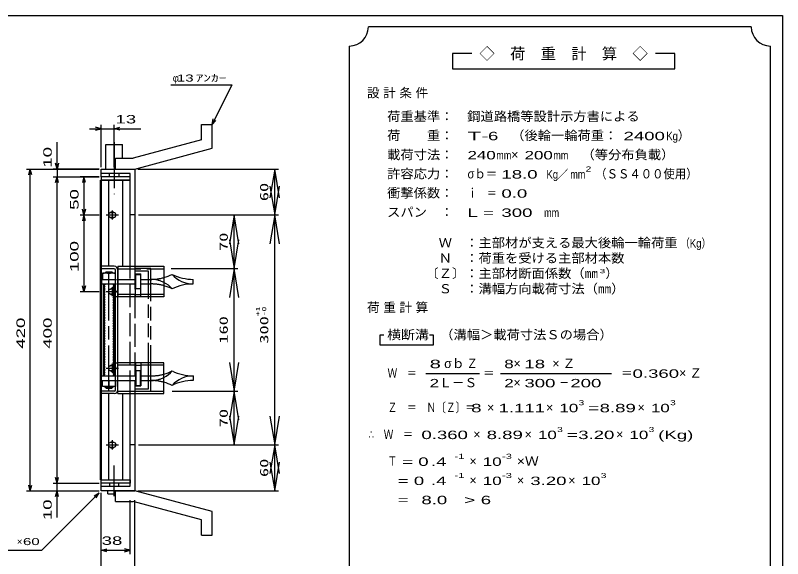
# Model space of a CAD drawing. Units: millimetres at full size, sheet at 1:5. Extents: x -910 to 868, y -641 to 524.
# Drawn here: x -134 to 868, y -185 to 524 of the extents above; entities that cross this region are included whole.
import ezdxf
from ezdxf.enums import TextEntityAlignment as Align

# ---------------------------------------------------------------- set-up
doc = ezdxf.new("R2010")
doc.units = ezdxf.units.MM
doc.header["$LTSCALE"] = 5
for name, pattern in [('CHAIN', [18.5, 12, -1.5, 3.5, -1.5]), ('CHAIN_DOUBLE_DASH', [23.5, 12, -1.5, 3.5, -1.5, 3.5, -1.5]), ('DASHED', [7.5, 6, -1.5]), ('LONG_DASHED_DOTTED', [15.25, 12, -1.5, 0.25, -1.5])]:
    doc.linetypes.add(name, pattern=pattern)
for name, color, linetype, lineweight in [('0_2', 150, 'Continuous', 25), ('16', 3, 'Continuous', 25), ('17', 2, 'Continuous', 25), ('19', 6, 'Continuous', 25), ('22', 4, 'Continuous', 25), ('24', 2, 'Continuous', 25)]:
    doc.layers.add(name, color=color, linetype=linetype, lineweight=lineweight)
doc.styles.add('ベクトル', font='')
doc.styles.add('ＭＳ ゴシック', font='')
doc.styles.get('ベクトル').set_extended_font_data('ベクトル')
doc.styles.get('ＭＳ ゴシック').set_extended_font_data('MS Gothic')

# ---------------------------------------------------------------- blocks, each defined once
blk = doc.blocks.new('open_arrow')
at = {"color": 0, "linetype": 'Continuous', "lineweight": -2}
blk.add_lwpolyline([(7.5, 1.25), (0, 0), (7.5, -1.25)], dxfattribs=at)

msp = doc.modelspace()

# ---------------------------------------------------------------- hatches: boundary and pattern name
at = {"layer": '17', "lineweight": 13}
h = msp.add_hatch(dxfattribs=at)
h.set_pattern_fill('USER', style=0, pattern_type=2)
h.set_pattern_definition([(135, (-116.072, 468.777), (-1.06066, -1.06066), [])])
h.paths.add_polyline_path([(-18.7, 53.706), (-18.7, 173.706), (-16.7, 173.706), (-16.7, 53.706)])
h = msp.add_hatch(dxfattribs=at)
h.set_pattern_fill('USER', style=0, pattern_type=2)
h.set_pattern_definition([(135, (-109.072, 468.777), (-1.06066, -1.06066), [])])
h.paths.add_polyline_path([(-6.7, 53.706), (-6.7, 173.706), (-4.7, 173.706), (-4.7, 53.706)])

# ---------------------------------------------------------------- linework, layer by layer
at = {"layer": '0_2'}
for p, q in [((-862, 524.25), (868, 524.25)), ((868, 524.25), (868, -575.75))]:
    msp.add_line(p, q, dxfattribs=at)
at = {"layer": '16'}
for p, q in [((16, 313.706), (-22, 313.706)), ((-22, 313.706), (-22, 309.206)), ((16, 309.206), (16, 313.706)), ((-22.7, -81.794), (-22.7, 309.206)), ((-22.7, 309.206), (-22, 309.206)), ((-22, 309.206), (16, 309.206)), ((-22, 309.206), (-22, -81.794)), ((16, 309.206), (-22, 309.206)), ((-12.5, 309.206), (-12.5, 196.706)), ((6.5, 196.706), (6.5, 309.206)), ((16, 196.706), (16, 309.206)), ((-15.5, 263.706), (0.5, 263.706)), ((-5.5, 266.706), (-9.5, 266.706)), ((-9.5, 260.706), (-5.5, 260.706)), ((-7.5, 269.706), (-7.5, 257.706)), ((-12.5, 30.706), (-12.5, -81.794)), ((6.5, -81.794), (6.5, 30.706)), ((16, -81.794), (16, 30.706)), ((-15.5, -36.294), (0.5, -36.294)), ((-5.5, -33.294), (-9.5, -33.294)), ((-9.5, -39.294), (-5.5, -39.294)), ((-7.5, -30.294), (-7.5, -42.294)), ((-22, -81.794), (-22.7, -81.794)), ((-22, -81.794), (16, -81.794)), ((-22, -86.294), (-22, -81.794)), ((-22, -81.794), (16, -81.794)), ((16, -86.294), (-22, -86.294)), ((16, -81.794), (16, -86.294))]:
    msp.add_line(p, q, dxfattribs=at)
at = {"layer": '16', "color": 171, "linetype": 'DASHED'}
for p, q in [((-15.5, 163.706), (0.5, 163.706)), ((-5.5, 166.706), (-9.5, 166.706)), ((-9.5, 160.706), (-5.5, 160.706)), ((-7.5, 169.706), (-7.5, 157.706)), ((-15.5, 63.706), (0.5, 63.706)), ((-5.5, 66.706), (-9.5, 66.706)), ((-9.5, 60.706), (-5.5, 60.706)), ((-7.5, 69.706), (-7.5, 57.706))]:
    msp.add_line(p, q, dxfattribs=at)
at = {"layer": '16'}
for centre, radius, start, end in [((-9.5, 263.706), 3, 90, 270), ((-7.5, 263.706), 4, 46.6, 133.4), ((-7.5, 263.706), 4, 226.6, 313.4), ((-5.5, 263.706), 3, 270, 90), ((-9.5, -36.294), 3, 90, 270), ((-7.5, -36.294), 4, 46.6, 133.4), ((-7.5, -36.294), 4, 226.6, 313.4), ((-5.5, -36.294), 3, 270, 90)]:
    msp.add_arc(centre, radius, start, end, dxfattribs=at)
at = {"layer": '16', "color": 171, "linetype": 'DASHED'}
for centre, radius, start, end in [((-9.5, 163.706), 3, 90, 270), ((-7.5, 163.706), 4, 46.6, 133.4), ((-7.5, 163.706), 4, 226.6, 313.4), ((-5.5, 163.706), 3, 270, 90), ((-9.5, 63.706), 3, 90, 270), ((-7.5, 63.706), 4, 46.6, 133.4), ((-7.5, 63.706), 4, 226.6, 313.4), ((-5.5, 63.706), 3, 270, 90)]:
    msp.add_arc(centre, radius, start, end, dxfattribs=at)
at = {"layer": '17', "color": 3}
for p, q in [((-4.8, 196.706), (-22, 196.706)), ((-22, 193.506), (-22, 196.706)), ((-4.8, 193.506), (-22, 193.506)), ((-3.2, 35.506), (-3.2, 191.906)), ((0, 196.706), (0, 156.706)), ((0, 196.706), (60, 196.706)), ((0, 35.506), (0, 191.906)), ((60, 196.706), (60, 156.706)), ((23, 186.706), (30, 186.706)), ((23, 156.706), (23, 186.706)), ((30, 156.706), (30, 186.706)), ((0, 156.706), (-3.2, 156.706)), ((60, 156.706), (0, 156.706)), ((23, 159.906), (30, 159.906)), ((-3.2, 70.706), (0, 70.706)), ((0, 30.706), (0, 70.706)), ((60, 70.706), (0, 70.706)), ((23, 70.706), (23, 40.706)), ((30, 70.706), (30, 40.706)), ((60, 30.706), (60, 70.706)), ((23, 67.506), (30, 67.506)), ((23, 40.706), (30, 40.706)), ((-4.8, 33.906), (-22, 33.906)), ((-22, 33.906), (-22, 30.706)), ((-4.8, 30.706), (-22, 30.706)), ((0, 30.706), (60, 30.706))]:
    msp.add_line(p, q, dxfattribs=at)
at = {"layer": '17', "color": 33, "linetype": 'CHAIN'}
msp.add_line((-11.7, 33.553), (-11.7, 192.96), dxfattribs=at)
at = {"layer": '17', "color": 3, "linetype": 'DASHED'}
for p, q in [((0, 193.506), (60, 193.506)), ((23, 159.906), (0, 159.906)), ((60, 159.906), (30, 159.906)), ((23, 67.506), (0, 67.506)), ((60, 67.506), (30, 67.506)), ((0, 33.906), (60, 33.906))]:
    msp.add_line(p, q, dxfattribs=at)
at = {"layer": '17'}
for p, q in [((-3.2, 187.706), (-20.2, 187.706)), ((-20.2, 187.706), (-20.2, 179.706)), ((-16.7, 188.206), (-15.2, 189.706)), ((-16.7, 187.706), (-16.7, 188.206)), ((-16.7, 188.206), (-6.7, 188.206)), ((-15.888, 187.706), (-15.888, 189.018)), ((-15.2, 189.706), (-8.2, 189.706)), ((-11.7, 179.706), (-11.7, 186.812)), ((-6.7, 188.206), (-8.2, 189.706)), ((-7.512, 187.706), (-7.512, 189.018)), ((-6.7, 187.706), (-6.7, 188.206)), ((-3.2, 179.706), (-3.2, 187.706)), ((23.5, 167.206), (23.5, 186.206)), ((23.5, 186.206), (29.5, 186.206)), ((29.5, 186.206), (29.5, 167.206)), ((-21.7, 179.706), (-21.7, 173.706)), ((-21.7, 179.706), (-3.2, 179.706)), ((-21.7, 173.706), (-3.2, 173.706)), ((-20.2, 179.706), (-3.2, 179.706)), ((-17.7, 53.706), (-17.7, 173.706)), ((-5.7, 173.706), (-5.7, 53.706)), ((98.3, 173.767), (98.3, 179.706)), ((29.5, 167.206), (23.5, 167.206)), ((29.5, 60.206), (23.5, 60.206)), ((23.5, 60.206), (23.5, 41.206)), ((29.5, 41.206), (29.5, 60.206)), ((-21.7, 47.706), (-21.7, 53.706)), ((-21.7, 53.706), (-3.2, 53.706)), ((98.3, 53.646), (98.3, 47.706)), ((-21.7, 47.706), (-3.2, 47.706)), ((-20.2, 39.706), (-20.2, 47.706)), ((-20.2, 47.706), (-3.2, 47.706)), ((-11.7, 47.706), (-11.7, 40.601)), ((-3.2, 47.706), (-3.2, 39.706)), ((23.5, 41.206), (29.5, 41.206)), ((-3.2, 39.706), (-20.2, 39.706)), ((-16.7, 39.706), (-16.7, 39.206)), ((-16.7, 39.206), (-6.7, 39.206)), ((-16.7, 39.206), (-15.2, 37.706)), ((-15.888, 39.706), (-15.888, 38.394)), ((-15.2, 37.706), (-8.2, 37.706)), ((-6.7, 39.206), (-8.2, 37.706)), ((-7.512, 39.706), (-7.512, 38.394)), ((-6.7, 39.706), (-6.7, 39.206))]:
    msp.add_line(p, q, dxfattribs=at)
at = {"layer": '17', "color": 7}
for p, q in [((-18.7, 53.706), (-18.7, 173.706)), ((-4.7, 173.706), (-4.7, 53.706))]:
    msp.add_line(p, q, dxfattribs=at)
at = {"layer": '17', "linetype": 'DASHED'}
for p, q in [((-2.115, 179.706), (23.5, 179.706)), ((-2.115, 173.706), (23.5, 173.706)), ((29.5, 179.706), (43.3, 179.706)), ((29.5, 173.706), (43.3, 173.706)), ((-2.115, 53.706), (23.5, 53.706)), ((29.5, 53.706), (43.3, 53.706)), ((-2.115, 47.706), (23.5, 47.706)), ((29.5, 47.706), (43.3, 47.706))]:
    msp.add_line(p, q, dxfattribs=at)
at = {"layer": '17', "color": 3}
for centre, radius, start, end in [((-4.8, 191.906), 4.8, 0, 90), ((-4.8, 191.906), 1.6, 0, 90), ((-4.8, 35.506), 4.8, 270, 0), ((-4.8, 35.506), 1.6, 270, 0)]:
    msp.add_arc(centre, radius, start, end, dxfattribs=at)
at = {"layer": '17'}
for centre, radius, start, end in [((-15.95, 177.262), 10.453, 66.00934, 113.99066), ((-7.45, 177.262), 10.453, 66.00934, 113.99066), ((43.3, 241.13), 61.423, 285.77645, 296.59714), ((98.3, 241.13), 61.423, 243.40286, 270), ((98.3, 210.206), 36.5, 221.11209, 270), ((43.3, 143.206), 36.5, 41.11209, 62.77189), ((43.3, 112.283), 61.423, 63.40286, 74.22355), ((98.3, 112.283), 61.423, 90, 116.59714), ((43.3, 115.13), 61.423, 285.77645, 296.59714), ((43.3, 84.206), 36.5, 297.22811, 318.88791), ((98.3, 115.13), 61.423, 243.40286, 270), ((98.3, 17.206), 36.5, 90, 138.88791), ((-15.95, 50.151), 10.453, 246.00934, 293.99066), ((-7.45, 50.151), 10.453, 246.00934, 293.99066), ((43.3, -13.717), 61.423, 63.40286, 74.22355), ((98.3, -13.717), 61.423, 90, 116.59714)]:
    msp.add_arc(centre, radius, start, end, dxfattribs=at)
at = {"layer": '17', "linetype": 'DASHED'}
for centre, radius, start, end in [((43.3, 241.13), 61.423, 270, 285.77645), ((43.3, 143.206), 36.5, 62.77189, 90), ((43.3, 112.283), 61.423, 74.22355, 90), ((43.3, 115.13), 61.423, 270, 285.77645), ((43.3, 84.206), 36.5, 270, 297.22811), ((43.3, -13.717), 61.423, 74.22355, 90)]:
    msp.add_arc(centre, radius, start, end, dxfattribs=at)
at = {"layer": '19'}
for p, q in [((109, 381.706), (123, 381.706)), ((109, 361.706), (109, 381.706)), ((123, 350.706), (123, 381.706)), ((109, 361.706), (20, 337.706)), ((-16, 323.706), (-16, 355.706)), ((-16, 355.706), (6, 355.706)), ((6, 337.706), (6, 355.706)), ((22, 323.706), (123, 350.706)), ((-3, 337.706), (20, 337.706)), ((-3, 323.706), (-3, 337.706)), ((-22, 313.706), (-22, 323.706)), ((-22, 323.706), (21, 323.706)), ((-3, 323.706), (22, 323.706)), ((21, 323.706), (22, 322.706)), ((22, 322.706), (22, 196.706)), ((16, 317.706), (-22, 317.706)), ((-11, 313.706), (-11, 317.706)), ((1, 317.706), (1, 313.706)), ((16, 196.706), (16, 317.706)), ((22, 263.706), (16, 263.706)), ((16, -90.294), (16, 30.706)), ((22, 30.706), (22, -95.294)), ((22, -36.294), (16, -36.294)), ((-22, -96.294), (-22, -86.294)), ((-11, -86.294), (-11, -90.294)), ((1, -90.294), (1, -86.294)), ((-22, -90.294), (16, -90.294)), ((21, -96.294), (-22, -96.294)), ((-13, -100.294), (-13, -96.294)), ((-3, -96.294), (22, -96.294)), ((-3, -110.294), (-3, -96.294)), ((22, -95.294), (21, -96.294)), ((123, -123.294), (22, -96.294)), ((-13, -100.294), (-3, -100.294)), ((-3, -110.294), (20, -110.294)), ((109, -134.294), (20, -110.294)), ((123, -154.294), (123, -123.294)), ((109, -154.294), (109, -134.294)), ((109, -154.294), (123, -154.294))]:
    msp.add_line(p, q, dxfattribs=at)
at = {"layer": '19', "linetype": 'LONG_DASHED_DOTTED'}
for p, q in [((-5, 358.706), (-5, 290.706)), ((-5, -103.294), (-5, -63.294))]:
    msp.add_line(p, q, dxfattribs=at)
at = {"layer": '19', "color": 171, "linetype": 'DASHED'}
for p, q in [((16, 30.706), (16, 196.706)), ((22, 196.706), (22, 30.706))]:
    msp.add_line(p, q, dxfattribs=at)
at = {"layer": '19', "linetype": 'CHAIN_DOUBLE_DASH'}
for p, q in [((43, 193.706), (22, 193.706)), ((39.8, 190.506), (22, 190.506)), ((39.8, 36.906), (39.8, 190.506)), ((43, 33.706), (43, 193.706)), ((22, 36.906), (39.8, 36.906)), ((22, 33.706), (43, 33.706))]:
    msp.add_line(p, q, dxfattribs=at)
at = {"layer": '22'}
for p, q in [((69, 433.706), (149, 433.706)), ((123, 381.706), (149, 433.706)), ((-22, 326.206), (-22, 381.206)), ((-5, 326.206), (-5, 381.206)), ((123, 381.706), (124.5, 389.006)), ((123, 381.706), (128, 387.206)), ((-37, 376.206), (-22, 376.206)), ((-22, 376.206), (-29.5, 378.206)), ((-29.5, 374.206), (-22, 376.206)), ((-22, 376.206), (-5, 376.206)), ((-5, 376.206), (2.5, 378.206)), ((2.5, 374.206), (-5, 376.206)), ((-5, 376.206), (30, 376.206)), ((-79.5, 323.706), (-79.5, 358.706)), ((-79.5, 323.706), (-81.5, 331.206)), ((-77.5, 331.206), (-79.5, 323.706)), ((-119.5, 323.706), (-24.5, 323.706)), ((-116.5, 316.206), (-114.5, 323.706)), ((-112.5, 316.206), (-114.5, 323.706)), ((-114.5, -96.294), (-114.5, 323.706)), ((-24.5, 323.706), (-84.5, 323.706)), ((-79.5, 323.706), (-79.5, 313.706)), ((26, 323.706), (209.65, 323.706)), ((204.65, 263.706), (204.65, 323.706)), ((-84.5, 313.706), (-24.5, 313.706)), ((-81.5, 306.206), (-79.5, 313.706)), ((-77.5, 306.206), (-79.5, 313.706)), ((-79.5, -86.294), (-79.5, 313.706)), ((-24.5, 313.706), (-49.5, 313.706)), ((-44.5, 313.706), (-46.5, 306.206)), ((-42.5, 306.206), (-44.5, 313.706)), ((-44.5, 313.706), (-44.5, 263.706)), ((-44.5, 263.706), (-46.5, 271.206)), ((-42.5, 271.206), (-44.5, 263.706)), ((-49.5, 263.706), (-24.5, 263.706)), ((-44.5, 263.706), (-46.5, 256.206)), ((-42.5, 256.206), (-44.5, 263.706)), ((-44.5, 263.706), (-44.5, 163.706)), ((27, 263.706), (156.759, 263.706)), ((32, 263.706), (209.65, 263.706)), ((32, 263.706), (209.65, 263.706)), ((151.759, 193.706), (151.759, 263.706)), ((204.65, -36.294), (204.65, 263.706)), ((69.677, 193.706), (156.759, 193.706)), ((69.677, 193.706), (156.759, 193.706)), ((151.759, 33.706), (151.759, 193.706)), ((-44.5, 163.706), (-46.5, 171.206)), ((-42.5, 171.206), (-44.5, 163.706)), ((-49.5, 163.706), (-24.5, 163.706)), ((71.002, 33.706), (156.759, 33.706)), ((71.002, 33.706), (156.759, 33.706)), ((151.759, -36.294), (151.759, 33.706)), ((27, -36.294), (156.759, -36.294)), ((32, -36.294), (209.65, -36.294)), ((32, -36.294), (209.65, -36.294)), ((204.65, -96.294), (204.65, -36.294)), ((-79.5, -86.294), (-81.5, -78.794)), ((-79.5, -86.294), (-77.5, -78.794)), ((-114.5, -96.294), (-116.5, -88.794)), ((-114.5, -96.294), (-112.5, -88.794)), ((-84.5, -86.294), (-24.5, -86.294)), ((-79.5, -96.294), (-79.5, -86.294)), ((-119.5, -96.294), (-24.5, -96.294)), ((-99.5, -173.794), (-24.5, -98.794)), ((-84.5, -96.294), (-24.5, -96.294)), ((-81.5, -103.794), (-79.5, -96.294)), ((-77.5, -103.794), (-79.5, -96.294)), ((-79.5, -131.294), (-79.5, -96.294)), ((-31, -102.794), (-24.5, -98.794)), ((-28.5, -105.294), (-24.5, -98.794)), ((-22, -178.794), (-22, -98.794)), ((-22, -213.794), (-22, -98.794)), ((26, -96.294), (209.65, -96.294)), ((16, -178.794), (16, -108.294)), ((22, -213.794), (22, -108.294)), ((-199.5, -173.794), (-99.5, -173.794)), ((-22, -173.794), (-14.5, -171.794)), ((-14.5, -175.794), (-22, -173.794)), ((-22, -173.794), (16, -173.794)), ((16, -173.794), (8.5, -171.794)), ((8.5, -175.794), (16, -173.794))]:
    msp.add_line(p, q, dxfattribs=at)
at = {"layer": '24', "color": 4}
for p, q in [((827, 509.25), (327, 509.25)), ((302, 484.25), (302, -290.75)), ((852, -290.75), (852, 484.25)), ((462, 474.25), (437, 474.25)), ((437, 474.25), (437, 454.25)), ((727, 474.25), (702, 474.25)), ((727, 454.25), (727, 474.25)), ((437, 454.25), (727, 454.25)), ((347, 106.75), (342, 106.75)), ((342, 106.75), (342, 94.25)), ((412, 106.75), (407, 106.75)), ((412, 94.25), (412, 106.75)), ((342, 94.25), (412, 94.25)), ((402, 56.75), (472, 56.75)), ((499.5, 56.75), (644.5, 56.75))]:
    msp.add_line(p, q, dxfattribs=at)
for centre, start, end in [((302, 509.25), 270, 0), ((852, 509.25), 180, 270)]:
    msp.add_arc(centre, 25, start, end, dxfattribs=at)

# ---------------------------------------------------------------- block references
at = {"layer": '22', "xscale": 5, "yscale": 5}
for p, rotation in [((204.65, 323.706), 270), ((204.65, 263.706), 90), ((151.759, 263.706), 270), ((204.65, 263.706), 270), ((151.759, 193.706), 90), ((151.759, 193.706), 270), ((151.759, 33.706), 90), ((151.759, 33.706), 270), ((151.759, -36.294), 90), ((204.65, -36.294), 90), ((204.65, -36.294), 270), ((204.65, -96.294), 90)]:
    msp.add_blockref('open_arrow', p, dxfattribs=dict(at, rotation=rotation))

# ---------------------------------------------------------------- texts
at = {"layer": '22', "color": 2, "style": 'ベクトル'}
for s, p in [('φ', (71.5, 442.456)), ('×', (-132, -162.544))]:
    msp.add_text(s, height=9.164, dxfattribs=at).set_placement(p, align=Align.MIDDLE_LEFT)
for s, height, width, p in [(' 13 ', 9.164, 1.6, (71.5, 442.456)), ('ｱﾝｶｰ', 9.164, 1.6, (101.5, 442.456)), (' 13 ', 11, 1.65, (-10, 388.706)), (' 60 ', 9.164, 1.6, (-129.5, -162.544)), (' 38 ', 11, 1.65, (-28, -161.294))]:
    msp.add_text(s, height=height, dxfattribs=dict(at, width=width)).set_placement(p, align=Align.MIDDLE_LEFT)
at = {"layer": '22', "color": 2, "style": 'ベクトル', "width": 1.65}
for s, p in [(' 10 ', (-92, 318.706)), (' 50 ', (-57, 263.706)), (' 100 ', (-57, 182.456)), (' 420 ', (-127, 82.456)), (' 400 ', (-92, 82.456)), (' 10 ', (-92, -141.294))]:
    msp.add_text(s, height=11, rotation=90, dxfattribs=at).set_placement(p, align=Align.MIDDLE_LEFT)
at = {"layer": '22', "style": 'ＭＳ ゴシック', "width": 1.6}
for s, p in [('60', (199.65, 293.706)), ('70', (146.759, 228.706)), ('160', (146.759, 113.706)), ('300', (199.65, 113.706)), ('70', (146.759, -1.294)), ('60', (199.65, -66.294))]:
    msp.add_text(s, height=11, rotation=90, dxfattribs=at).set_placement(p, align=Align.BOTTOM_CENTER)
at = {"layer": '22', "color": 2, "style": 'ＭＳ ゴシック', "width": 1.6}
for s, p in [('+1', (182.847, 137.876)), ('-0', (190.778, 137.876))]:
    msp.add_text(s, height=5.677, rotation=90, dxfattribs=at).set_placement(p, align=Align.MIDDLE_CENTER)
at = {"layer": '24', "style": 'ベクトル'}
for s, height, p in [('◇\u3000荷\u3000重\u3000計\u3000算\u3000◇', 14.66, (472, 474.25)), ('）', 12.1, (731, 367.5)), ('×', 12.1, (513.5, 342.5)), ('／', 11, (573.25, 316.75)), ('）', 12.1, (636.5, 187.5)), ('σｂ', 12.1, (426, 70)), ('×', 12.1, (516.5, 70)), ('Ｌ－Ｓ', 12.1, (419.5, 45)), ('×', 12.1, (516.5, 45)), ('×', 12.1, (482, 12.5)), ('×', 12.1, (559, 12.5)), ('×', 12.1, (678.5, 12.5)), ('×', 12.1, (464, -22.5)), ('×', 12.1, (531, -22.5)), ('×', 12.1, (650.5, -22.5)), ('×', 12.1, (459, -57.5)), ('×', 12.1, (459, -82.5)), ('×', 12.1, (521, -82.5)), ('×', 12.1, (588, -82.5))]:
    msp.add_text(s, height=height, dxfattribs=at).set_placement(p, align=Align.MIDDLE_LEFT)
for s, height, width, p in [('荷重基準：\u3000', 12.1, 1.05, (351.5, 392.5)), ('鋼道路橋等設計示方書による', 12.1, 1.05, (456, 392.5)), ('荷\u3000\u3000重：\u3000', 12.1, 1.05, (351.5, 367.5)), ('T-', 11, 2, (456.5, 366.75)), (' 6 ', 11, 1.65, (476.5, 366.75)), ('（後輪一輪荷重：', 12.1, 1.05, (513.5, 367.5)), (' 2400', 11, 1.65, (653.5, 366.75)), ('Kg', 11, 0.85, (716, 366.75)), ('載荷寸法：\u3000', 12.1, 1.05, (351.5, 342.5)), ('240', 11, 1.5, (456.5, 341.75)), ('mm', 11, 0.8, (494, 341.75)), ('200', 11, 1.5, (531, 341.75)), ('mm', 11, 0.8, (568.5, 341.75)), ('\u3000（等分布負載）', 12.1, 1.05, (588, 342.5)), ('許容応力：\u3000', 12.1, 1.05, (351.5, 317.5)), ('σｂ＝', 12.1, 0.9, (456.5, 317.5)), (' 18.0', 11, 1.65, (494, 316.75)), ('Kg', 11, 0.85, (559.5, 316.75)), ('2', 6.598, 1.5, (610.75, 323.75)), ('（ＳＳ４００使用）', 12.1, 0.9, (623.25, 317.5)), ('mm', 11, 0.8, (590.75, 316.75)), ('衝撃係数：\u3000', 12.1, 1.05, (351.5, 292.5)), ('ｉ\u3000＝', 12.1, 0.75, (456.5, 292.5)), (' 0.0', 11, 1.65, (494, 291.75)), ('スパン\u3000：\u3000', 12.1, 1.05, (351.5, 267.5)), ('L =', 11, 1.65, (456.5, 266.75)), (' 300 ', 11, 1.65, (494, 266.75)), ('mm', 11, 0.8, (556.5, 266.75)), ('\u3000Ｗ\u3000：主部材が支える最大後輪一輪荷重', 12.1, 1.05, (401.5, 227.5)), ('（Kg）', 11, 0.85, (734, 226.75)), ('\u3000Ｎ\u3000：荷重を受ける主部材本数', 12.1, 1.05, (401.5, 207.5)), ('〔Ｚ〕：主部材断面係数（㎜', 12.1, 1.05, (401.5, 187.5)), ('3', 5.499, 1.8, (629, 190.5)), ('\u3000Ｓ\u3000：溝幅方向載荷寸法（㎜）', 12.1, 1.05, (401.5, 167.5)), ('横断溝', 12.1, 1.1, (351.5, 107.5)), ('\u3000（溝幅＞載荷寸法Ｓの場合）', 12.1, 1.05, (403.5, 107.5)), ('8', 11, 1.8, (407, 69.25)), ('Ｚ', 12.1, 0.9, (455, 70)), ('8', 11, 1.5, (504.5, 69.25)), (' 18 ', 11, 1.65, (524, 69.25)), ('Ｗ\u3000＝', 12.1, 0.75, (352, 57.5)), ('＝', 12.1, 0.9, (477, 57.5)), ('＝', 12.1, 0.9, (657, 57.5)), ('0.360', 11, 1.65, (672, 56.75)), ('2', 11, 1.5, (407, 44.25)), ('2', 11, 1.5, (504.5, 44.25)), (' 300 ', 11, 1.65, (524, 44.25)), ('－', 12.1, 0.75, (576.5, 45)), (' 200 ', 11, 1.65, (584, 44.25)), ('Ｚ\u3000＝\u3000Ｎ〔Ｚ〕＝', 12.1, 0.75, (352, 12.5)), ('3', 6.598, 1.5, (601.5, 18.75)), ('3', 6.598, 1.5, (721, 18.75)), (' 8 ', 11, 1.65, (454.5, 11.75)), ('1.111', 11, 1.65, (497, 11.75)), ('10', 11, 1.5, (576.5, 11.75)), ('=', 11, 1.7, (614, 11.75)), ('8.89', 11, 1.65, (629, 11.75)), ('10', 11, 1.5, (696, 11.75)), ('∴\u3000Ｗ\u3000＝', 12.1, 0.75, (327, -22.5)), (' 0.360', 11, 1.65, (389.5, -23.25)), ('8.89', 11, 1.65, (481.5, -23.25)), ('10', 11, 1.5, (548.5, -23.25)), ('3', 6.598, 1.5, (573.5, -16.25)), ('3.20', 11, 1.65, (601, -23.25)), ('10', 11, 1.5, (668, -23.25)), ('3', 6.598, 1.5, (693, -16.25)), ('(Kg)', 11, 1.65, (705.5, -23.25)), ('=', 11, 1.7, (586, -23.25)), ('-1', 6.598, 1.65, (439.5, -51.25)), ('-3', 6.598, 1.65, (501.5, -51.25)), ('Ｔ', 12.1, 0.75, (352, -57.5)), (' = 0', 11, 1.65, (364.5, -58.25)), (' .4 ', 11, 1.65, (402, -58.25)), ('10', 11, 1.5, (476.5, -58.25)), ('×Ｗ', 12.1, 1.1, (521, -57.5)), ('  = 0', 11, 1.65, (352, -83.25)), (' .4 ', 11, 1.65, (402, -83.25)), ('-1', 6.598, 1.65, (439.5, -76.25)), ('10', 11, 1.5, (476.5, -83.25)), ('-3', 6.598, 1.65, (501.5, -76.25)), ('3.20', 11, 1.65, (538.5, -83.25)), ('10', 11, 1.5, (605.5, -83.25)), ('3', 6.598, 1.5, (630.5, -76.25)), ('  =', 11, 1.65, (352, -108.25)), (' 8.0', 11, 1.65, (389.5, -108.25)), ('>', 11, 1.7, (452, -108.25)), (' 6 ', 11, 1.65, (467, -108.25))]:
    msp.add_text(s, height=height, dxfattribs=dict(at, width=width)).set_placement(p, align=Align.MIDDLE_LEFT)
at = {"layer": '24', "char_height": 12.1, "attachment_point": 4, "style": 'ベクトル'}
for s, insert in [('\\T1.28;設計条件', (325.25, 422.5)), ('\\T1.28;荷重計算', (325.25, 142.5)), ('\\T1.42;×Ｚ', (567.25, 70)), ('\\T1.42;×Ｚ', (732.75, 57.5))]:
    msp.add_mtext(s, dxfattribs=dict(at, insert=insert))

doc.saveas('drawing.dxf')
